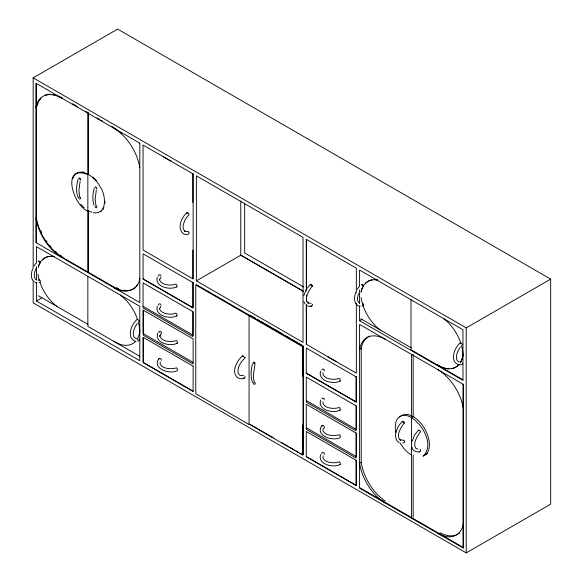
<?xml version="1.0" encoding="UTF-8"?>
<svg xmlns="http://www.w3.org/2000/svg" width="582" height="582" viewBox="0 0 582 582"><rect width="100%" height="100%" fill="white"/><g stroke="black" fill="none" stroke-linecap="round" stroke-linejoin="round"><path stroke-width="0.87" d="M254.225 381.305C252.246 376.088 254.756 368.602 255.032 363.008C254.429 361.567 252.195 362.011 253.556 363.524M245.102 357.675L242.723 355.748L242.861 356.388M303.251 426.897L303.389 424.649L302.4 425.224L302.4 454.884L303.389 454.316L303.389 345.97L302.4 346.537L302.4 376.205L303.389 375.637L303.251 373.237M395.855 432.615C395.127 436.107 395.585 440.77 399.143 442.589M40.354 262.831C40.427 262.016 38.274 260.11 38.143 261.245M139.316 321.417C139.382 320.602 137.236 318.696 137.105 319.824M187.782 231.44L184.516 231.17L185.076 231.49L183.323 229.163L183.046 226.944L183.323 224.412L185.403 219.123L189.121 214.511L188.197 213.128L186.953 212.51L187.244 213.434M310.468 284.991C309.828 283.499 312.17 285.129 312.359 285.755C309.355 290.28 304.219 297.293 307.449 302.444L308.496 303.317L307.936 302.989L311.203 303.266M363.524 286.271C363.728 285.369 360.862 283.318 361.444 284.918M402.489 421.877C401.856 420.386 404.199 422.015 404.381 422.648C401.376 427.173 396.24 434.187 399.478 439.33L400.525 440.203L399.965 439.883L403.522 440.174M417.796 449.18L415.715 448.14C412.478 442.989 417.614 435.976 420.619 431.451C420.437 430.826 418.094 429.189 418.727 430.687M462.479 344.85C462.726 343.736 459.3 341.823 460.602 343.773M104.855 203.431L105.073 201.67M161.374 333.035L161.243 332.06M158.806 359.29C159.01 357.384 161.905 358.694 161.374 360.229M321.744 369.912L322.712 368.937L323.97 369.563M324.312 370.85L324.181 369.868M321.744 398.976L322.712 398.001L323.97 398.626M324.312 399.914L324.181 398.939M321.744 426.169C322.865 423.245 326.284 427.959 323.017 428.999L323.017 431.036C325.905 435.882 333.85 436.289 339.641 434.739C340.223 435.467 340.426 436.515 340.252 437.424C333.18 441.796 314.484 435.642 321.919 425.588M79.727 179.052L79.894 178.274L79.087 177.896L78.846 178.994M157.286 277.178C154.441 287.239 171.406 290.702 177.117 286.417C177.35 284.118 175.4 283.456 173.436 284.882C168.329 285.507 162.145 284.634 159.81 280.553L159.577 279.215L159.577 279.855L160.974 276.894M157.286 306.241C154.441 316.302 171.406 319.773 177.117 315.48C177.35 313.181 175.4 312.527 173.436 313.953C168.329 314.571 162.145 313.705 159.81 309.624L159.577 308.278L159.577 308.926L160.974 305.957M160.217 361.837L160.079 364.157C162.967 369.003 170.912 369.403 176.702 367.86C177.292 368.581 177.488 369.635 177.314 370.538C170.242 374.917 151.553 368.762 158.981 358.708M254.298 363.27L254.487 362.44M323.156 455.91L323.017 458.23C325.876 462.988 333.733 463.585 339.51 461.875C340.244 462.414 340.317 463.534 340.303 464.385C333.944 468.139 317.35 464.742 320.631 454.571M252.501 363.772C250.922 369.81 250.318 376.583 252.581 382.519M78.003 179.554C76.446 185.331 75.74 191.951 78.214 197.567M94.248 188.379C92.691 193.733 92.283 199.662 93.862 205.053M32.592 268.986C31.297 272.529 30.599 276.792 32.665 280.189M303.862 295.569L306.234 289.458L310.279 284.409M355.755 292.419C354.46 295.969 353.761 300.232 355.835 303.629M358.505 293.583L357.45 298.704L357.719 300.923L359.48 303.244M395.884 432.462L398.255 426.344L402.308 421.295M412.129 441.265L414.5 435.154L418.545 430.105M35.88 107.503C36.957 100.25 42.988 94.066 50.554 94.197M36.375 107.219L38.157 101.69L41.242 97.543M37.379 105.349L38.143 102.985M139.811 278.232C138.618 291.051 123.122 294.514 113.832 287.566L114.327 287.275C121.325 291.633 132.718 293.081 137.49 284.853M137.105 339.146L137.439 338.586M80.105 181.38L78.897 190.139L79.589 196.098M96.343 190.205L95.135 198.964L95.834 204.922M72.655 178.798C78.235 163.862 95.564 177.495 99.82 186.305C105.931 194.104 107.983 214.86 93.324 212.721M102.898 209.542L103.872 207.461M36.637 267.444C34.644 271.139 33.261 275.679 35.262 278.938L36.31 279.811M324.181 454.571C325.316 452.796 321.417 451.29 321.788 453.691M157.693 333.304C154.419 343.475 171.006 346.872 177.365 343.125C177.379 342.274 177.306 341.154 176.572 340.608C170.802 342.325 162.945 341.721 160.079 336.971L159.846 335.625L159.846 336.272L161.243 333.304M320.631 371.12C317.35 381.29 333.944 384.687 340.303 380.941C340.317 380.09 340.244 378.969 339.51 378.424C333.733 380.141 325.876 379.537 323.017 374.779L323.017 372.742M320.631 400.19C317.35 410.361 333.944 413.758 340.303 410.004C340.317 409.153 340.244 408.033 339.51 407.495C333.733 409.204 325.876 408.608 323.017 403.85L323.017 401.806M34.047 265.952L35.946 263.173M137.287 323.556C134.195 327.666 131.852 333.457 134.224 337.516L136.304 338.564M357.217 289.385L359.116 286.606M460.449 346.996C457.365 351.106 455.022 356.897 457.394 360.956L459.467 361.997M39.169 100.715L40.194 99.333M38.281 280.248L38.732 279.833M38.237 267.182A35.728 20.625 60 0 1 40.558 261.936L42.246 259.892A35.728 20.625 60 0 1 48.946 256.466L51.638 256.276A35.728 20.625 60 0 1 54.497 256.575M135.519 341.336L135.177 341.736A35.728 20.625 60 0 1 128.491 345.155L125.785 345.352A35.728 20.625 60 0 1 113.832 341.321L113.832 341.321M363.743 285.362A35.728 20.625 60 0 0 361.058 292.135A35.728 20.625 60 0 1 363.728 285.376L365.409 283.325A35.728 20.625 60 0 1 372.116 279.898L374.808 279.709A35.728 20.625 60 0 1 377.66 280.007A35.728 20.625 60 0 0 374.793 279.724M448.969 368.784A35.728 20.625 60 0 1 436.995 364.754L436.98 364.769A35.728 20.625 60 0 0 448.955 368.792L451.661 368.595A35.728 20.625 60 0 0 458.347 365.176L458.681 364.776M186.858 212.583C181.628 217.399 176.564 228.217 183.395 233.76C184.923 234.626 189.768 235.448 189.026 232.4M137.054 319.489C131.197 323.999 125.916 338.615 135.89 341.394M460.224 342.922C454.367 347.432 449.086 362.055 459.053 364.834M242.636 355.813C236.918 360.484 230.188 372.756 238.387 378.154C240.228 378.809 245.64 379.682 245.007 376.328M245.095 357.814C240.693 361.968 236.91 367.54 238.213 373.491L240.09 375.47L243.676 375.303M100.315 211.833L101.61 210.684M33.174 268.397L33.174 77.857L117.622 29.1L550.674 279.12L550.674 504.143L466.226 552.9L33.174 302.88L33.174 280.197M88.34 174.331L88.34 112.886L87.846 113.17L87.846 272.565L88.34 272.274L88.34 210.83L91.84 212.335M114.327 127.887L113.832 128.171C127.56 136.799 136.93 151.64 139.811 167.507M88.835 174.047L87.846 174.615C60.455 163.695 73.361 205.919 87.846 211.113L88.34 210.83M62.849 256.989L61.859 257.557C48.131 248.936 38.761 234.088 35.88 218.221M36.419 282.874L36.419 301.003L41.853 297.868M196.381 280.844L303.018 342.412L303.018 237.398L196.381 175.829L196.381 280.844L240.766 255.214L303.498 291.429M359.589 306.227L359.589 320.689L361.917 319.343M369.519 336.134A37.357 21.57 60 0 0 361.211 348.502L359.589 349.44A37.357 21.57 60 0 1 385.575 339.444M33.174 77.857L466.226 327.877L550.674 279.12M462.981 354.758A35.728 20.625 60 0 1 460.398 362.557A35.728 20.625 60 0 0 462.966 354.765L462.981 354.758A32.046 18.5 60 0 0 461.453 345.279M395.869 432.12A22.967 13.262 60 0 1 411.554 417.57L413.176 416.639L413.176 354.409M361.211 348.502L361.211 462.268L359.589 463.207A37.357 21.57 60 0 0 385.575 503.204M307.121 305.703C308.649 306.518 313.203 307.136 312.447 304.226M459.365 364.856L461.846 364.565L462.479 363.103M412.165 447.289C411.379 451.887 423.172 454.258 420.058 449.1M44.952 95.288L50.059 94.48L55.799 95.463L61.859 98.169M127.473 290.542L129.175 290.28M39.132 282.59C40.616 282.787 40.733 280.459 39.605 279.898M311.617 306.125L310.759 305.776M419.884 451.821L419.025 451.472M244.047 378.344L243.123 377.973M82.28 171.974L83.844 172.156M53.013 94.619L54.657 94.895M123.34 290.12L124.977 290.396M80.12 180.151L80.811 179.678L79.894 178.274M96.357 188.975C98.758 188.823 94.095 184.989 95.084 187.819M360.098 306.248L357.799 305.514L356.009 303.891M36.928 282.808L34.374 281.87M362.011 305.914L363.139 305.812L363.524 304.524M79.559 196.629C82.44 197.793 79.319 200.768 78.65 197.538M95.797 205.446C98.678 206.617 95.557 209.585 94.888 206.363M176.841 287.122L176.433 286.671M340.055 381.348L339.641 380.897M176.841 316.186L176.433 315.735M340.055 410.412L339.641 409.961M177.117 343.533L176.702 343.082M340.055 464.792L339.641 464.341M254.108 381.901C257.448 383.465 253.359 386.172 253.134 382.534M58.571 96.19L62.354 97.885M116.335 287.668L118.604 288.687M163.397 156.784L171.523 161.483M336.01 361.458L327.877 356.759M274.639 329.521L276.726 330.576L261.049 321.526M72.59 103.792L77.319 106.521M85.976 111.518L88.34 112.886M96.998 117.884L99.362 119.252M100.941 120.161L102.512 121.071M111.962 126.52L113.534 127.429M360.796 318.74L411.241 347.869M303.498 286.911L244.68 252.959L244.68 203.162M462.966 379.77L411.016 349.753L411.016 299.752M359.589 320.689L462.981 380.381L462.981 329.754L359.589 270.063L359.589 286.329M240.875 255.156L303.477 291.298M255.556 318.354L250.071 315.182L249.081 315.757L249.081 424.496L195.763 393.716L195.763 284.969L302.4 346.537M257.128 319.256L259.477 320.617M277.512 331.027L283.783 334.65M285.355 335.559L290.84 338.724M292.411 339.633L297.897 342.798M299.468 343.707L301.818 345.061M196.381 284.591L303.018 346.159L303.018 454.92L299.883 453.109M143.063 278.814L192.86 307.565L192.86 282.561M306.27 373.04L356.068 401.791L356.068 376.787M114.327 287.275L62.354 257.273C48.626 248.645 39.256 233.804 36.375 217.937M143.063 306.314L193.129 335.225L193.129 311.785L143.063 282.874L143.063 307.878L192.86 336.629L192.86 311.625M306.27 400.54L356.344 429.451L356.344 406.01L306.27 377.1L306.27 402.104L356.068 430.855L356.068 405.858M193.129 362.411L143.063 333.508L143.063 310.068L193.129 338.971L193.129 363.976L143.332 335.225L143.332 310.221M306.27 427.734L356.344 456.644L356.344 433.204L306.27 404.294L306.27 429.298L356.068 458.049L356.068 433.044M38.405 295.751L88.071 324.429M139.796 356.33L87.846 326.32L87.846 276.312M193.129 391.169L143.332 362.411L143.332 337.415M306.27 456.484L356.068 485.235L356.068 460.238M36.419 301.003L139.811 360.695L139.811 306.314L36.419 246.623L36.419 262.933M250.486 424.591L273.227 437.722M281.848 442.698L287.341 445.87M288.905 446.772L294.397 449.944M295.962 450.846L298.319 452.207M359.589 487.585L462.981 547.276L462.981 384.135M249.081 424.103L302.4 454.884M277.425 331.027L278.814 331.936M115.672 128.84L117.018 129.793M60.157 255.083L61.503 256.036M310.264 284.554L312.556 286.199M402.293 421.441L404.577 423.085M40.369 262.693L39.132 261.209M411.554 417.57C422.699 424.787 434.674 444.874 423.041 456.215L424.664 455.277A22.967 13.262 60 0 0 423.478 426.839A22.967 13.262 60 0 0 399.674 417.178M188.372 231.578L188.866 232.065M403.821 440.298C405.348 440.974 404.323 444.008 402.788 442.662M137.534 340.856L138.931 340.957L139.054 338.971M443.571 318.543L446.452 320.9A32.046 18.5 60 0 1 460.689 342.813M380.206 329.95L377.325 327.601A32.046 18.5 60 0 1 361.124 297.584M120.401 295.11L123.289 297.46A32.046 18.5 60 0 1 137.519 319.38M57.043 306.51L54.155 304.16A32.046 18.5 60 0 1 39.918 282.241M161.039 331.747L159.192 331.303L158.981 332.766M120.387 132.179L121.66 133.431M55.516 251.439L56.789 252.697M93.04 177.095L96.394 180.595M80.782 204.282L84.135 207.781M363.044 303.542L363.43 304.153M45.942 240.344L46.96 241.683M50.03 245.706L51.049 247.044M160.974 275.642C160.545 274.369 158.166 274.428 158.58 276.021M160.974 304.713C160.545 303.44 158.166 303.491 158.58 305.084M305.026 303.957L303.899 301.592M40.813 230.632L41.737 232.946M403.348 421.608L403.435 422.263M362.302 284.649L362.39 285.304M311.319 284.722L311.414 285.376M466.226 327.877L466.226 552.9M413.176 455.044L413.176 517.274M411.554 354.445L411.554 518.213M359.589 289.952L359.589 303.513M356.344 292.63L356.344 268.186L306.27 239.275L306.27 290.876M356.344 303.491L356.344 373.193L306.27 344.289L306.27 304.451M306.539 239.435L306.539 289.698M306.539 295.074L306.539 301.345M306.539 304.932L306.539 344.442M240.766 200.899L240.766 255.214M192.86 173.8L192.86 202.551M192.86 250.056L192.86 278.814M36.419 83.481L36.419 242.869M36.419 266.563L36.419 280.153M411.554 455.08A22.967 13.262 60 0 1 400.074 442.953M385.16 501.007A37.357 21.57 60 0 1 361.211 462.268M437.54 369.446A37.357 21.57 60 0 1 463.519 409.444M463.519 523.211A37.357 21.57 60 0 1 437.54 533.214M459.656 532.85A37.357 21.57 60 0 1 439.919 532.697M427.69 453.305A22.967 13.262 60 0 1 426.286 454.338M137.228 339.117A35.728 20.625 60 0 0 139.811 331.318A32.046 18.5 60 0 0 138.29 321.839M38.252 267.174A35.728 20.625 60 0 1 40.58 261.929M39.394 280.597A32.046 18.5 60 0 1 37.954 274.144M42.231 259.899A35.728 20.625 60 0 1 48.932 256.473M51.623 256.284A35.728 20.625 60 0 1 54.475 256.582M458.361 365.169A35.728 20.625 60 0 1 451.661 368.595M365.394 283.339A35.728 20.625 60 0 1 372.102 279.913M139.811 143.172L35.88 83.168L35.88 242.556L139.811 302.567L139.811 143.172M193.129 173.96L143.063 145.049L143.063 250.056L193.129 278.967L193.129 173.96M463.519 384.447L359.589 324.443L359.589 488.203L463.519 548.215L463.519 384.447M193.129 282.721L143.063 253.81L143.063 279.127L193.129 308.031L193.129 282.721M356.344 376.947L306.27 348.036L306.27 373.353L356.344 402.264L356.344 376.947M193.129 366.165L143.063 337.254L143.063 362.571L193.129 391.482L193.129 366.165M356.344 460.391L306.27 431.48L306.27 456.797L356.344 485.708L356.344 460.391"/></g></svg>
